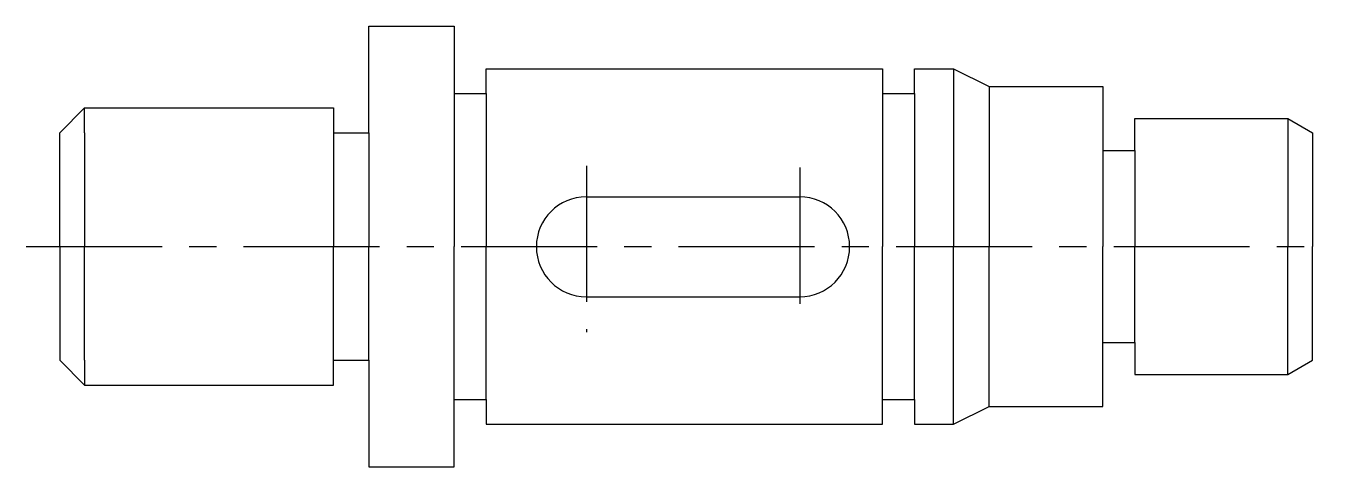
# Model space of a CAD drawing. Header units: millimetres. Extents: x 1486 to 2095, y -623 to -417.
import ezdxf

# ---------------------------------------------------------------- set-up
doc = ezdxf.new("R2010")
doc.units = ezdxf.units.MM
doc.header["$LTSCALE"] = 2
doc.linetypes.add('CENTER', pattern=[50.8, 31.75, -6.35, 6.35, -6.35])
doc.layers.add('点画线', color=1, linetype='CENTER')
doc.layers.add('粗实线', color=7, linetype='Continuous')

msp = doc.modelspace()

# ---------------------------------------------------------------- linework, layer by layer
for p, q in [((1989.02, -475.5), (2003.96, -475.5)), ((2003.96, -475.5), (2003.96, -520.29)), ((1747.77, -497.08), (1847.41, -497.08)), ((2003.96, -565.08), (2003.96, -520.29)), ((1747.77, -543.76), (1847.41, -543.76)), ((1989.02, -565.08), (2003.96, -565.08)), ((1646.24, -623.13), (1686.09, -623.13))]:
    msp.add_line(p, q)
for centre, start, end in [((1747.77, -520.42), 90, 270), ((1847.41, -520.42), 270, 90)]:
    msp.add_arc(centre, 23.34, start, end)
at = {"layer": '点画线'}
for p, q in [((1747.77, -482.59), (1747.77, -560.29)), ((1847.41, -483.48), (1847.41, -555.87)), ((1486.07, -520.29), (2095.07, -520.29))]:
    msp.add_line(p, q, dxfattribs=at)
at = {"layer": '粗实线'}
for p, q in [((1646.24, -467.21), (1646.24, -417.45)), ((1646.24, -417.45), (1686.09, -417.45)), ((1686.09, -417.45), (1686.09, -520.29)), ((1701.03, -448.96), (1701.03, -437.35)), ((1701.03, -437.35), (1886.09, -437.35)), ((1886.09, -437.35), (1886.09, -520.29)), ((1901.03, -448.96), (1901.03, -437.35)), ((1901.03, -437.35), (1919.29, -437.35)), ((1919.29, -437.35), (1919.29, -520.29)), ((1919.29, -437.35), (1935.89, -445.65)), ((1686.09, -448.96), (1701.03, -448.96)), ((1701.03, -448.96), (1701.03, -520.29)), ((1886.09, -448.96), (1901.03, -448.96)), ((1901.03, -448.96), (1901.03, -520.29)), ((1935.89, -445.65), (1935.89, -520.29)), ((1935.89, -445.65), (1989.02, -445.65)), ((1989.02, -445.65), (1989.02, -520.29)), ((1513.43, -455.6), (1501.81, -467.21)), ((1513.43, -467.21), (1513.43, -455.6)), ((1513.43, -455.6), (1629.64, -455.6)), ((1629.64, -455.6), (1629.64, -520.29)), ((2003.96, -475.5), (2003.96, -460.57)), ((2003.96, -460.57), (2075.34, -460.57)), ((2075.34, -460.57), (2075.34, -520.29)), ((2075.34, -460.57), (2086.96, -467.21)), ((1501.81, -520.29), (1501.81, -467.21)), ((1513.43, -467.21), (1513.43, -520.29)), ((1629.64, -467.21), (1646.24, -467.21)), ((1646.24, -467.21), (1646.24, -520.29)), ((2086.96, -467.21), (2086.96, -520.29)), ((1501.81, -520.29), (1501.81, -573.37)), ((1513.43, -573.37), (1513.43, -520.29)), ((1629.64, -584.98), (1629.64, -520.29)), ((1646.24, -573.37), (1646.24, -520.29)), ((1686.09, -623.13), (1686.09, -520.29)), ((1701.03, -591.62), (1701.03, -520.29)), ((1886.09, -603.23), (1886.09, -520.29)), ((1901.03, -591.62), (1901.03, -520.29)), ((1919.29, -603.23), (1919.29, -520.29)), ((1935.89, -594.93), (1935.89, -520.29)), ((1989.02, -594.93), (1989.02, -520.29)), ((2075.34, -580.01), (2075.34, -520.29)), ((2086.96, -573.37), (2086.96, -520.29)), ((2003.96, -565.08), (2003.96, -580.01)), ((1513.43, -584.98), (1501.81, -573.37)), ((1513.43, -573.37), (1513.43, -584.98)), ((1629.64, -573.37), (1646.24, -573.37)), ((1646.24, -573.37), (1646.24, -623.13)), ((2075.34, -580.01), (2086.96, -573.37)), ((2003.96, -580.01), (2075.34, -580.01)), ((1513.43, -584.98), (1629.64, -584.98)), ((1686.09, -591.62), (1701.03, -591.62)), ((1701.03, -591.62), (1701.03, -603.23)), ((1886.09, -591.62), (1901.03, -591.62)), ((1901.03, -591.62), (1901.03, -603.23)), ((1919.29, -603.23), (1935.89, -594.93)), ((1935.89, -594.93), (1989.02, -594.93)), ((1701.03, -603.23), (1886.09, -603.23)), ((1901.03, -603.23), (1919.29, -603.23))]:
    msp.add_line(p, q, dxfattribs=at)

doc.saveas('drawing.dxf')
